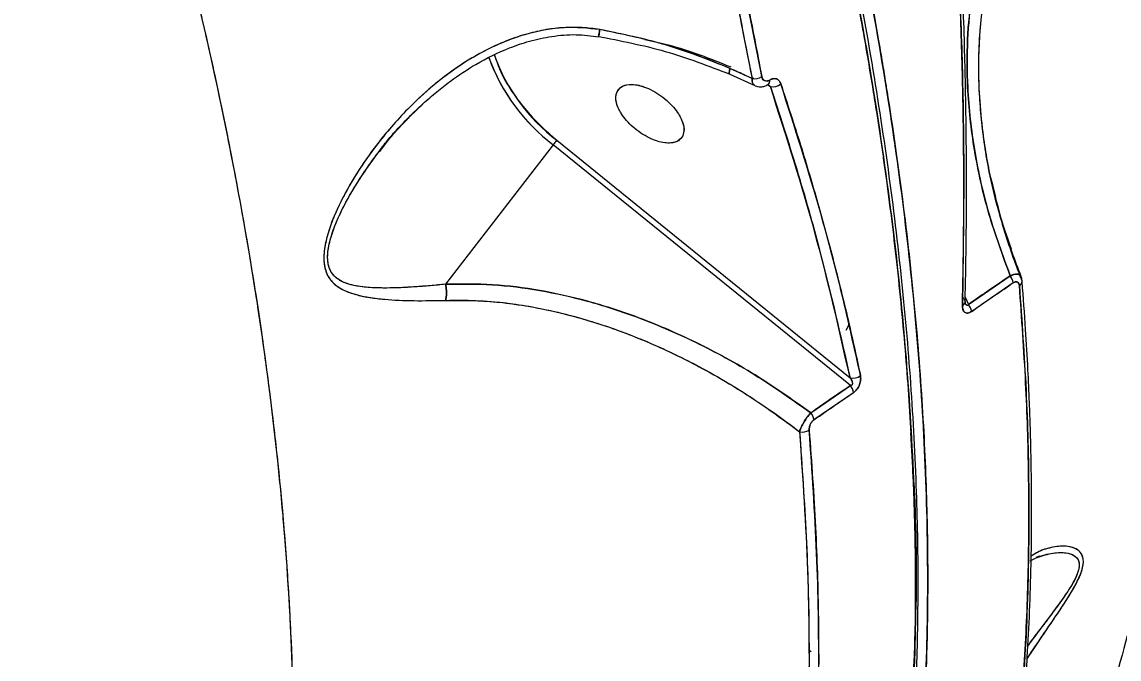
# Model space of a CAD drawing. Header units: millimetres. Extents: x -7083 to 7374, y -8368 to 7509.
# Drawn here: x 1896.4 to 2025.2, y -1418.3 to -1343.5 of the extents above; entities that cross this region are included whole.
import ezdxf

# ---------------------------------------------------------------- set-up
doc = ezdxf.new("R2010")
doc.units = ezdxf.units.MM
for name, color, linetype in [('DIKOM_ОБЪЕКТ', 7, 'Continuous'), ('DIKOM_РАЗМЕР_ЗОНА', 7, 'Continuous'), ('DIKOM_РАЗМЕР_ОБЪЕКТА', 7, 'Continuous')]:
    doc.layers.add(name, color=color, linetype=linetype)
doc.styles.add('style1', font='arial.ttf', dxfattribs={"width": 0.8})
doc.dimstyles.new('1-50', dxfattribs={"dimtxt": 300, "dimasz": 200, "dimexe": 100, "dimexo": 0, "dimgap": 100, "dimtad": 1, "dimtxsty": 'style1', "dimcen": 200, "dimclrd": 7, "dimclre": 7, "dimclrt": 7, "dimadec": 1, "dimazin": 2, "dimtfac": 1, "dimtmove": 0, "dimatfit": 2, "dimfxl": 0, "dimlwd": 25, "dimlwe": 18, "dimarcsym": 0})

# ---------------------------------------------------------------- blocks, each defined once
blk = doc.blocks.new('*D10')
at = {"layer": 'Defpoints', "color": 0, "transparency": 16777216}
for p in [(-5583.43, 647.96), (4593.55, 648.92), (4593.55, -5902.54)]:
    blk.add_point(p, dxfattribs=at)
at = {"layer": 'DIKOM_РАЗМЕР_ОБЪЕКТА', "color": 7, "lineweight": 18, "transparency": 16777216}
for p, q in [((-5583.43, 647.96), (-5583.43, -6002.54)), ((4593.55, 648.92), (4593.55, -6002.54))]:
    blk.add_line(p, q, dxfattribs=at)
at = {"layer": 'DIKOM_РАЗМЕР_ОБЪЕКТА', "color": 7, "lineweight": 25, "transparency": 16777216}
blk.add_line((-5383.43, -5902.54), (4393.55, -5902.54), dxfattribs=at)
at = {"layer": 'DIKOM_РАЗМЕР_ОБЪЕКТА', "color": 7, "transparency": 16777216}
for points in [[(-5383.43, -5869.2), (-5383.43, -5935.87), (-5583.43, -5902.54)], [(4393.55, -5869.2), (4393.55, -5935.87), (4593.55, -5902.54)]]:
    blk.add_solid(points, dxfattribs=at)
at = {"layer": 'DIKOM_РАЗМЕР_ОБЪЕКТА', "color": 7, "transparency": 16777216, "insert": (-226.13, -5649.37), "char_height": 300, "attachment_point": 5, "style": 'style1'}
blk.add_mtext('10150', dxfattribs=at)
blk = doc.blocks.new('*D11')
at = {"layer": 'Defpoints', "color": 0, "transparency": 16777216}
for p in [(-321.71, 5509.06), (-348.71, -4811.52), (5568.58, -4811.52)]:
    blk.add_point(p, dxfattribs=at)
at = {"layer": 'DIKOM_РАЗМЕР_ОБЪЕКТА', "color": 7, "lineweight": 18, "transparency": 16777216}
for p, q in [((-321.71, 5509.06), (5668.58, 5509.06)), ((-348.71, -4811.52), (5668.58, -4811.52))]:
    blk.add_line(p, q, dxfattribs=at)
at = {"layer": 'DIKOM_РАЗМЕР_ОБЪЕКТА', "color": 7, "lineweight": 25, "transparency": 16777216}
blk.add_line((5568.58, 5309.06), (5568.58, -4611.52), dxfattribs=at)
at = {"layer": 'DIKOM_РАЗМЕР_ОБЪЕКТА', "color": 7, "transparency": 16777216}
for points in [[(5535.25, 5309.06), (5601.91, 5309.06), (5568.58, 5509.06)], [(5535.25, -4611.52), (5601.91, -4611.52), (5568.58, -4811.52)]]:
    blk.add_solid(points, dxfattribs=at)
at = {"layer": 'DIKOM_РАЗМЕР_ОБЪЕКТА', "color": 7, "transparency": 16777216, "insert": (5315.31, 775.23), "char_height": 300, "attachment_point": 5, "rotation": 90, "style": 'style1'}
blk.add_mtext('10300', dxfattribs=at)
blk = doc.blocks.new('*D12')
at = {"layer": 'Defpoints', "color": 0, "transparency": 16777216}
for p in [(-621.71, 7509.06), (-373.6, -6811.53), (7273.89, -6811.53)]:
    blk.add_point(p, dxfattribs=at)
at = {"layer": 'DIKOM_РАЗМЕР_ЗОНА', "color": 7, "lineweight": 18, "transparency": 16777216}
for p, q in [((-621.71, 7509.06), (7373.89, 7509.06)), ((-373.6, -6811.53), (7373.89, -6811.53))]:
    blk.add_line(p, q, dxfattribs=at)
at = {"layer": 'DIKOM_РАЗМЕР_ЗОНА', "color": 7, "lineweight": 25, "transparency": 16777216}
blk.add_line((7273.89, 7309.06), (7273.89, -6611.53), dxfattribs=at)
at = {"layer": 'DIKOM_РАЗМЕР_ЗОНА', "color": 7, "transparency": 16777216}
for points in [[(7240.56, 7309.06), (7307.22, 7309.06), (7273.89, 7509.06)], [(7240.56, -6611.53), (7307.22, -6611.53), (7273.89, -6811.53)]]:
    blk.add_solid(points, dxfattribs=at)
at = {"layer": 'DIKOM_РАЗМЕР_ЗОНА', "color": 7, "transparency": 16777216, "insert": (7020.62, 1288.25), "char_height": 300, "attachment_point": 5, "rotation": 90, "style": 'style1'}
blk.add_mtext('14300', dxfattribs=at)
blk = doc.blocks.new('*D13')
at = {"layer": 'Defpoints', "color": 0, "transparency": 16777216}
for p in [(6593.53, 996.24), (-7083.43, 647.96), (6593.53, -8268.31)]:
    blk.add_point(p, dxfattribs=at)
at = {"layer": 'DIKOM_РАЗМЕР_ЗОНА', "color": 7, "lineweight": 18, "transparency": 16777216}
for p, q in [((6593.53, 996.24), (6593.53, -8368.31)), ((-7083.43, 647.96), (-7083.43, -8368.31))]:
    blk.add_line(p, q, dxfattribs=at)
at = {"layer": 'DIKOM_РАЗМЕР_ЗОНА', "color": 7, "lineweight": 25, "transparency": 16777216}
blk.add_line((-6883.43, -8268.31), (6393.53, -8268.31), dxfattribs=at)
at = {"layer": 'DIKOM_РАЗМЕР_ЗОНА', "color": 7, "transparency": 16777216}
for points in [[(-6883.43, -8234.97), (-6883.43, -8301.64), (-7083.43, -8268.31)], [(6393.53, -8234.97), (6393.53, -8301.64), (6593.53, -8268.31)]]:
    blk.add_solid(points, dxfattribs=at)
at = {"layer": 'DIKOM_РАЗМЕР_ЗОНА', "color": 7, "transparency": 16777216, "insert": (322.1, -8015.03), "char_height": 300, "attachment_point": 5, "style": 'style1'}
blk.add_mtext('13650', dxfattribs=at)

msp = doc.modelspace()

# ---------------------------------------------------------------- linework, layer by layer
at = {"layer": 'DIKOM_ОБЪЕКТ', "color": 7, "linetype": 'Continuous', "lineweight": 15}
for p, q in [((1964.24, -1344.411), (1964.242, -1344.407)), ((1964.242, -1344.407), (1964.253, -1344.393)), ((1979.503, -1349.634), (1982.434, -1350.973)), ((1982.118, -1350.157), (1979.522, -1348.957)), ((1982.043, -1349.781), (1982.043, -1349.781)), ((1982.089, -1350.014), (1982.274, -1350.112)), ((1982.091, -1350.02), (1982.26, -1350.109)), ((1983.509, -1350.319), (1983.501, -1350.324)), ((1984.276, -1351.094), (1983.899, -1350.889)), ((1983.988, -1350.865), (1984.276, -1351.094)), ((1984.016, -1350.844), (1983.995, -1350.834)), ((1939.441, -1357.299), (1938.329, -1358.741)), ((1959.21, -1357.388), (1993.62, -1385.266)), ((1959.21, -1357.388), (1993.62, -1385.266)), ((1973.53, -1357.4), (1973.535, -1357.398)), ((1958.77, -1357.922), (1946.144, -1374.288)), ((1993.67, -1386.197), (1958.77, -1357.922)), ((1998.848, -1357.996), (1998.862, -1358.028)), ((1998.871, -1358.165), (1998.886, -1358.198)), ((2007.526, -1376.669), (2012.417, -1373.306)), ((2012.783, -1374.121), (2007.903, -1377.478)), ((2013.746, -1373.694), (2013.642, -1373.381)), ((2006.824, -1375.691), (2006.831, -1375.707)), ((2006.83, -1375.82), (2006.921, -1376.023)), ((2007.182, -1376.591), (2007.128, -1376.411)), ((2007.14, -1375.813), (2007.526, -1376.669)), ((1993.497, -1378.959), (1993.42, -1379.209)), ((1989.022, -1389.393), (1993.67, -1386.197)), ((1994.015, -1387.027), (1989.377, -1390.215)), ((2014.783, -1406.771), (2015.844, -1406.234)), ((2015.841, -1406.235), (2015.481, -1406.353)), ((1988.781, -1417.176), (1989.074, -1417.432))]:
    msp.add_line(p, q, dxfattribs=at)
at = {"layer": 'DIKOM_ОБЪЕКТ', "color": 7, "linetype": 'Continuous', "lineweight": 15, "flags": 128}
for points in [[(1979.522, -1348.957), (1979.463, -1349.243), (1979.444, -1349.458), (1979.466, -1349.592), (1979.503, -1349.633)], [(1979.503, -1349.633), (1979.466, -1349.592), (1979.444, -1349.458), (1979.463, -1349.243), (1979.522, -1348.957)], [(2006.995, -1376.069), (2007.067, -1376.16), (2007.112, -1376.256), (2007.13, -1376.355), (2007.12, -1376.453), (2007.082, -1376.549), (2007.017, -1376.639), (2006.927, -1376.721), (2006.815, -1376.793)], [(1993.154, -1379.691), (1993.41, -1379.242), (1993.564, -1378.858)]]:
    msp.add_lwpolyline(points, dxfattribs=at)
at = {"layer": 'DIKOM_ОБЪЕКТ', "color": 7, "linetype": 'Continuous', "lineweight": 15}
for centre, radius, start, end in [((1972.466, -1339.914), 22.624, 199.97066, 232.74625), ((1972.51, -1339.872), 22.684, 200.23188, 232.72183), ((1972.269, -1340.103), 21.664, 199.46785, 232.92772), ((1982.356, -1348.574), 1.601, 261.46366, 304.09523), ((1983.746, -1350.453), 0.465, 291.71254, 16.56044), ((1983.697, -1350.445), 0.509, 307.72445, 14.13161), ((1984.548, -1349.704), 1.417, 258.90902, 311.83012), ((1967.17, -1364.386), 10.599, 138.6785, 142.4205), ((2011.044, -1374.412), 1.763, 9.49086, 38.83326), ((2013.281, -1373.959), 0.535, 293.90062, 29.63347), ((2013.22, -1373.911), 0.604, 297.40425, 0.62567), ((2006.621, -1376.317), 0.514, 292.21376, 352.68509), ((2006.188, -1377.784), 1.741, 10.13007, 39.80871), ((1994.005, -1383.994), 1.328, 253.1631, 309.07746), ((1992.476, -1387.18), 1.547, 5.66595, 39.45585), ((1987.857, -1390.384), 1.53, 6.34784, 40.38022), ((1988.04, -1390.239), 1.413, 255.8035, 304.01067)]:
    msp.add_arc(centre, radius, start, end, dxfattribs=at)
msp.add_open_spline([(1773.207, -1369.806), (1775.686, -1363.026), (1780.642, -1349.465), (1789.44, -1329.694), (1799.215, -1310.391), (1810.044, -1291.632), (1821.882, -1273.447), (1834.71, -1255.872), (1848.501, -1238.943), (1863.229, -1222.696), (1878.859, -1207.157), (1895.379, -1192.378), (1912.685, -1178.313), (1924.898, -1169.619), (1931.005, -1165.272)], degree=3, dxfattribs=at)
for points, knots in [([(1979.178, -1508.107), (1979.625, -1507.373), (1981.92, -1503.606), (1985.455, -1496.128), (1989.68, -1485.834), (1993.189, -1475.048), (1996.072, -1463.889), (1998.365, -1452.193), (1999.721, -1442.455), (2000.488, -1434.967), (2000.906, -1429.896), (2001.233, -1424.692), (2001.461, -1419.417), (2001.586, -1414.361), (2001.626, -1409.408), (2001.587, -1404.271), (2001.393, -1396.461), (2000.844, -1386.054), (1999.697, -1373.154), (1998.082, -1360.044), (1995.997, -1346.675), (1993.445, -1333.07), (1990.428, -1319.244), (1986.949, -1305.213), (1982.859, -1290.443), (1978.101, -1274.939), (1972.62, -1258.722), (1966.602, -1242.386), (1960.317, -1226.62), (1953.854, -1211.472), (1948.993, -1200.738), (1945.74, -1193.798), (1944.25, -1190.656), (1942.657, -1187.338), (1940.785, -1183.489), (1938.45, -1178.76), (1935.571, -1173.032), (1933.427, -1168.887), (1932.27, -1166.65)], [0, 0, 0, 0, 0.0104833, 0.0538013, 0.0970601, 0.1383158, 0.1795695, 0.2208225, 0.2620731, 0.2782834, 0.2946778, 0.3113476, 0.3281256, 0.3444819, 0.3584461, 0.3737143, 0.3912391, 0.4286774, 0.4655031, 0.5023286, 0.5391531, 0.5759763, 0.6127995, 0.6496512, 0.6865671, 0.7278166, 0.7690552, 0.8102936, 0.851531, 0.8878208, 0.9240666, 0.9320435, 0.9398914, 0.9476391, 0.9569466, 0.9687905, 0.9831572, 1, 1, 1, 1]), ([(1949.313, -1542.91), (1951.475, -1541.281), (1956.197, -1537.722), (1962.832, -1531.337), (1969.357, -1523.987), (1975.329, -1515.924), (1980.763, -1507.168), (1985.731, -1497.538), (1990.164, -1487.037), (1993.997, -1475.678), (1997.142, -1463.704), (1999.604, -1451.12), (2001.38, -1437.923), (2002.448, -1424.376), (2002.84, -1410.547), (2002.597, -1396.541), (2001.732, -1382.159), (2000.253, -1367.442), (1998.121, -1352.087), (1995.296, -1336.07), (1991.725, -1319.365), (1987.466, -1302.314), (1982.536, -1285.008), (1976.965, -1267.543), (1970.898, -1250.316), (1964.38, -1233.336), (1957.45, -1216.606), (1949.967, -1199.792), (1941.978, -1182.909), (1936.222, -1171.663), (1933.339, -1166.031)], [0, 0, 0, 0, 0.0294346, 0.064302, 0.0991452, 0.1340374, 0.1690526, 0.2042672, 0.2416084, 0.2787305, 0.3157246, 0.3526784, 0.3896794, 0.4268156, 0.462036, 0.4972447, 0.5322563, 0.5671465, 0.6019894, 0.6389734, 0.6760743, 0.7133826, 0.7507533, 0.7878982, 0.8249036, 0.8597463, 0.8946166, 0.929588, 0.9647359, 1, 1, 1, 1]), ([(1933.339, -1166.031), (1935.328, -1169.896), (1939.403, -1177.814), (1945.348, -1190.008), (1951.306, -1202.78), (1956.959, -1215.552), (1962.293, -1228.263), (1967.085, -1240.329), (1970.27, -1248.819), (1972.014, -1253.621), (1972.562, -1255.14), (1973.106, -1256.664), (1973.649, -1258.193), (1974.188, -1259.727), (1976.049, -1265.061), (1978.999, -1273.858), (1982.7, -1285.739), (1985.847, -1296.623), (1988.502, -1306.52), (1990.723, -1315.445), (1992.564, -1323.413), (1994.075, -1330.443), (1995.298, -1336.551), (1996.234, -1341.541), (1996.939, -1345.518), (1997.443, -1348.492), (1997.772, -1350.51), (1997.949, -1351.619), (1998.016, -1352.046), (1998.044, -1352.222), (1998.056, -1352.297), (1998.061, -1352.33), (1998.063, -1352.344), (1998.064, -1352.351), (1998.065, -1352.354), (1998.786, -1356.94), (2000.038, -1365.852), (2001.409, -1378.69), (2002.287, -1390.755), (2002.71, -1401.637), (2002.775, -1411.424), (2002.616, -1418.143), (2002.43, -1422.492), (2002.32, -1424.664), (2002.194, -1426.799), (2002.054, -1428.898), (2001.901, -1430.96), (2001.787, -1432.316), (2001.73, -1432.989)], [0, 0, 0, 0, 0.0405415, 0.0830689, 0.1275823, 0.1740816, 0.2166442, 0.2607447, 0.3008257, 0.3061629, 0.3115204, 0.3168984, 0.3222968, 0.3277156, 0.3331549, 0.3788817, 0.4213478, 0.4605531, 0.4964974, 0.5291807, 0.558603, 0.5847643, 0.6076644, 0.6273033, 0.6412799, 0.6529552, 0.6613261, 0.6644447, 0.6657076, 0.6662421, 0.6664732, 0.6665741, 0.6666183, 0.6666378, 0.6666463, 0.666653, 0.7194624, 0.7702736, 0.8190865, 0.8659011, 0.9054453, 0.9434421, 0.9531382, 0.9627281, 0.9722118, 0.9815894, 0.9908609, 1, 1, 1, 1]), ([(1931.913, -1167.012), (1934.968, -1172.985), (1941.065, -1184.91), (1949.485, -1202.813), (1957.335, -1220.634), (1964.564, -1238.36), (1971.184, -1255.989), (1977.08, -1273.187), (1982.283, -1289.954), (1986.807, -1306.234), (1990.732, -1322.271), (1994.042, -1337.989), (1996.793, -1353.681), (1998.949, -1369.332), (2000.459, -1384.91), (2001.277, -1400.109), (2001.394, -1414.866), (2000.805, -1429.099), (1999.544, -1442.476), (1997.665, -1455.018), (1995.217, -1466.768), (1992.152, -1477.965), (1988.515, -1488.659), (1985.582, -1495.281), (1984.111, -1498.601)], [0, 0, 0, 0, 0.047001, 0.093823, 0.1404084, 0.1868699, 0.2333175, 0.2798609, 0.3239334, 0.3682526, 0.4124171, 0.4563616, 0.5001812, 0.5466227, 0.5931373, 0.6398363, 0.6868178, 0.7336782, 0.7802874, 0.8241053, 0.8678929, 0.911742, 0.9557457, 1, 1, 1, 1]), ([(1984.111, -1498.601), (1985.6, -1495.237), (1988.603, -1488.451), (1992.348, -1477.36), (1995.168, -1466.862), (1997.211, -1457.165), (1998.307, -1450.66), (1998.95, -1446.163), (1999.261, -1443.81), (1999.552, -1441.433), (1999.821, -1439.03), (2000.069, -1436.603), (2000.492, -1432.008), (2000.981, -1425.003), (2001.325, -1415.278), (2001.336, -1404.842), (2000.982, -1394.149), (2000.273, -1383.255), (1999.269, -1372.681), (1998.35, -1365.193), (1997.785, -1361.074), (1997.641, -1360.041), (1997.494, -1359.004), (1997.343, -1357.963), (1997.189, -1356.917), (1997.031, -1355.866), (1996.871, -1354.811), (1996.625, -1353.224), (1996.242, -1350.824), (1995.658, -1347.323), (1994.888, -1342.945), (1993.902, -1337.672), (1992.664, -1331.483), (1991.136, -1324.372), (1989.276, -1316.323), (1987.258, -1308.226), (1985.131, -1300.228), (1982.952, -1292.479), (1981.11, -1286.275), (1979.731, -1281.795), (1978.922, -1279.206), (1978.084, -1276.569), (1977.218, -1273.886), (1976.323, -1271.156), (1975.397, -1268.379), (1974.441, -1265.555), (1972.036, -1258.56), (1968.065, -1247.561), (1962.295, -1232.723), (1956.359, -1218.432), (1950.316, -1204.716), (1944.214, -1191.596), (1938.126, -1179.087), (1933.95, -1170.97), (1931.913, -1167.012)], [0, 0, 0, 0, 0.0448233, 0.0904084, 0.1367553, 0.1677634, 0.1991034, 0.2073667, 0.2156527, 0.2239616, 0.2322932, 0.2406475, 0.2490247, 0.279393, 0.3112487, 0.3445917, 0.3794221, 0.4113036, 0.4443369, 0.4743594, 0.4773563, 0.4803617, 0.4833758, 0.4863985, 0.4894298, 0.4924696, 0.4955181, 0.4985752, 0.5062018, 0.5162332, 0.5286695, 0.543639, 0.561052, 0.5809084, 0.6032081, 0.6279513, 0.6476494, 0.6686615, 0.6909876, 0.6978166, 0.7047597, 0.7118169, 0.7189881, 0.7262734, 0.7336728, 0.7411863, 0.7488139, 0.7894231, 0.8284573, 0.8659162, 0.9018, 0.9361086, 0.9688419, 1, 1, 1, 1]), ([(1990.636, -1192.414), (1993.043, -1198.087), (1997.858, -1209.439), (2004.312, -1226.37), (2010.193, -1243.218), (2015.415, -1259.916), (2019.959, -1276.37), (2023.722, -1292.18), (2026.747, -1307.332), (2029.081, -1321.854), (2030.778, -1336.048), (2031.831, -1349.907), (2032.238, -1363.892), (2031.898, -1377.858), (2030.718, -1391.661), (2028.71, -1404.773), (2025.902, -1417.225), (2022.169, -1428.895), (2019.303, -1436.564), (2017.457, -1440.101), (2017.386, -1440.238)], [0, 0, 0, 0, 0.0583555, 0.1167723, 0.1754028, 0.2343988, 0.2933013, 0.3518548, 0.4068847, 0.4618726, 0.5169474, 0.5722407, 0.6278609, 0.6897175, 0.7512221, 0.8125651, 0.8739336, 0.9355173, 0.9975002, 1, 1, 1, 1]), ([(1990.636, -1192.414), (1991.391, -1194.166), (1992.935, -1197.749), (1995.224, -1203.23), (1997.547, -1208.936), (1999.89, -1214.863), (2002.244, -1221.007), (2004.431, -1226.91), (2006.205, -1231.859), (2007.617, -1235.892), (2008.852, -1239.498), (2010.179, -1243.465), (2011.621, -1247.888), (2013.086, -1252.527), (2014.427, -1256.917), (2015.315, -1259.914), (2015.817, -1261.635), (2016.03, -1262.37), (2016.224, -1263.043), (2016.399, -1263.652), (2016.555, -1264.198), (2017.331, -1266.925), (2018.621, -1271.604), (2020.323, -1278.144), (2021.885, -1284.503), (2023.33, -1290.78), (2024.703, -1297.175), (2025.832, -1302.859), (2026.768, -1307.934), (2027.514, -1312.252), (2028.188, -1316.436), (2028.795, -1320.487), (2029.338, -1324.405), (2029.82, -1328.193), (2030.542, -1334.404), (2031.321, -1342.817), (2031.918, -1352.468), (2032.017, -1358.328), (2032.06, -1360.834)], [0, 0, 0, 0, 0.029164, 0.0596271, 0.0913887, 0.1244485, 0.158806, 0.1944608, 0.2237568, 0.2423313, 0.2627095, 0.2848909, 0.3097539, 0.3380972, 0.3642432, 0.3851192, 0.389716, 0.3939515, 0.3978255, 0.4013381, 0.4044894, 0.4072793, 0.4485406, 0.4857615, 0.5216689, 0.5604929, 0.5970972, 0.6359895, 0.6629639, 0.6892857, 0.7149549, 0.739972, 0.764337, 0.7880503, 0.8111118, 0.8817811, 0.9494533, 1, 1, 1, 1]), ([(1926.135, -1463.25), (1926.638, -1459.136), (1927.702, -1450.428), (1928.363, -1436.33), (1928.341, -1421.207), (1927.519, -1405.525), (1925.925, -1389.309), (1923.504, -1372.312), (1920.225, -1354.614), (1916.065, -1336.309), (1911.107, -1317.759), (1905.336, -1298.966), (1898.821, -1279.939), (1893.822, -1267.131), (1891.316, -1260.709)], [0, 0, 0, 0, 0.0734418, 0.1554798, 0.237249, 0.3189945, 0.4009575, 0.4833835, 0.5700216, 0.6561076, 0.7418761, 0.8275997, 0.9135489, 1, 1, 1, 1]), ([(1912.374, -1512.63), (1913.301, -1510.575), (1915.159, -1506.455), (1917.635, -1499.904), (1919.872, -1493.102), (1921.842, -1486.049), (1923.558, -1478.739), (1925.027, -1471.115), (1926.135, -1463.857), (1926.952, -1457.032), (1927.538, -1450.698), (1927.974, -1444.104), (1928.244, -1437.382), (1928.333, -1431.604), (1928.321, -1426.857), (1928.264, -1423.067), (1928.156, -1419.178), (1927.996, -1415.189), (1927.781, -1411.098), (1927.507, -1406.905), (1927.114, -1401.831), (1926.547, -1395.758), (1925.738, -1388.562), (1924.728, -1380.928), (1923.533, -1373.088), (1922.296, -1365.901), (1921.075, -1359.415), (1919.923, -1353.707), (1918.559, -1347.368), (1917.476, -1342.657), (1916.701, -1339.417), (1916.44, -1338.338), (1916.172, -1337.241), (1915.897, -1336.127), (1915.616, -1334.996), (1915.28, -1333.661), (1914.835, -1331.913), (1914.22, -1329.54), (1913.421, -1326.52), (1912.421, -1322.846), (1911.255, -1318.688), (1910.043, -1314.504), (1908.612, -1309.703), (1907.045, -1304.623), (1905.159, -1298.732), (1902.627, -1291.096), (1899.324, -1281.65), (1895.358, -1270.933), (1892.628, -1264.028), (1891.316, -1260.709)], [0, 0, 0, 0, 0.0356099, 0.0713872, 0.1073338, 0.1429089, 0.1783702, 0.2143467, 0.2508402, 0.2779122, 0.3055302, 0.333695, 0.3624074, 0.3899729, 0.4049442, 0.4201751, 0.4356657, 0.4514162, 0.4674266, 0.483697, 0.5002277, 0.5259928, 0.5530553, 0.5814159, 0.6110753, 0.6394003, 0.6596954, 0.6811189, 0.7006087, 0.7272294, 0.7309596, 0.7347465, 0.7385898, 0.7424897, 0.7464462, 0.7504593, 0.7564866, 0.7647492, 0.7752474, 0.7879816, 0.802952, 0.8183428, 0.8312156, 0.8524192, 0.8705211, 0.8915209, 0.9303476, 0.9665079, 1, 1, 1, 1]), ([(1983.253, -1349.9), (1982.217, -1344.587), (1980.145, -1333.97), (1976.511, -1318.847), (1972.753, -1304.732), (1970.133, -1295.992), (1968.821, -1291.618)], [0, 0, 0, 0, 0.2802032, 0.5599223, 0.7797709, 1, 1, 1, 1]), ([(1968.821, -1291.618), (1969.549, -1294.02), (1970.915, -1298.526), (1972.71, -1304.8), (1974.125, -1309.943), (1975.218, -1314.053), (1975.881, -1316.619), (1976.27, -1318.146), (1976.443, -1318.83), (1976.605, -1319.472), (1976.755, -1320.071), (1976.893, -1320.627), (1977.862, -1324.533), (1979.497, -1331.458), (1981.566, -1341.04), (1982.71, -1347.046), (1983.253, -1349.9)], [0, 0, 0, 0, 0.1208213, 0.2266477, 0.3174792, 0.3821899, 0.4363202, 0.4487488, 0.4604517, 0.4714289, 0.4816803, 0.4912059, 0.5000058, 0.6824333, 0.849098, 1, 1, 1, 1]), ([(1967.699, -1291.961), (1969.353, -1297.515), (1972.659, -1308.611), (1976.536, -1323.81), (1979.707, -1337.671), (1981.314, -1345.993), (1982.118, -1350.157)], [0, 0, 0, 0, 0.2801994, 0.5599177, 0.7797677, 1, 1, 1, 1]), ([(1967.699, -1291.962), (1969.176, -1296.902), (1972.131, -1306.787), (1975.947, -1321.416), (1979.352, -1335.916), (1981.195, -1345.403), (1982.118, -1350.157)], [0, 0, 0, 0, 0.2491958, 0.49863, 0.7487447, 1, 1, 1, 1]), ([(2012.417, -1373.306), (2011.532, -1370.884), (2009.759, -1366.033), (2008.11, -1358.587), (2007.34, -1351.738), (2007.326, -1345.575), (2007.877, -1340.126), (2008.971, -1334.804), (2010.234, -1331.462), (2010.868, -1329.783)], [0, 0, 0, 0, 0.1667295, 0.3338985, 0.5000099, 0.6253599, 0.749753, 0.8742853, 1, 1, 1, 1]), ([(2010.868, -1329.783), (2010.234, -1331.461), (2008.969, -1334.807), (2007.875, -1340.137), (2007.324, -1345.599), (2007.342, -1351.793), (2008.122, -1358.651), (2009.775, -1366.083), (2011.537, -1370.9), (2012.417, -1373.306)], [0, 0, 0, 0, 0.1256795, 0.2504956, 0.3751746, 0.5008146, 0.668432, 0.8343734, 1, 1, 1, 1]), ([(2012.574, -1370.178), (2012.046, -1368.686), (2010.576, -1364.524), (2009.222, -1357.484), (2008.577, -1349.828), (2008.938, -1342.872), (2009.971, -1336.657), (2011.375, -1332.789), (2012.079, -1330.85)], [0, 0, 0, 0, 0.1136212, 0.3167284, 0.5215581, 0.681254, 0.8401847, 1, 1, 1, 1]), ([(2013.746, -1373.694), (2013.375, -1372.725), (2012.626, -1370.77), (2011.669, -1367.822), (2010.747, -1364.553), (2010, -1361.284), (2009.418, -1357.969), (2009.033, -1354.958), (2008.775, -1351.687), (2008.697, -1348.233), (2008.853, -1344.607), (2009.321, -1340.472), (2010.241, -1335.812), (2011.465, -1332.508), (2012.079, -1330.85)], [0, 0, 0, 0, 0.0682356, 0.1375894, 0.2048872, 0.2937181, 0.3615129, 0.4310228, 0.4989152, 0.5846081, 0.6675354, 0.7492325, 0.8741232, 1, 1, 1, 1]), ([(2006.359, -1336.411), (2006.51, -1340.28), (2006.812, -1348.016), (2007.043, -1361.561), (2006.901, -1371.015), (2006.815, -1376.793)], [0, 0, 0, 0, 0.2801019, 0.5599815, 1, 1, 1, 1]), ([(2006.815, -1376.793), (2006.876, -1373.601), (2007.001, -1367.062), (2006.963, -1357.135), (2006.775, -1346.885), (2006.501, -1339.974), (2006.359, -1336.411)], [0, 0, 0, 0, 0.2440503, 0.5000264, 0.7422773, 1, 1, 1, 1]), ([(2007.128, -1376.411), (2007.16, -1374.99), (2007.219, -1372.33), (2007.268, -1368.572), (2007.291, -1365.339), (2007.295, -1362.637), (2007.289, -1360.408), (2007.276, -1358.143), (2007.248, -1355.391), (2007.192, -1351.756), (2007.093, -1347.288), (2006.936, -1341.973), (2006.777, -1338.117), (2006.692, -1336.051)], [0, 0, 0, 0, 0.1089617, 0.2041463, 0.2855834, 0.3532918, 0.4072823, 0.4525023, 0.5222973, 0.6119208, 0.7213873, 0.8507283, 1, 1, 1, 1]), ([(1964.246, -1344.391), (1962.846, -1344.255), (1960.056, -1343.982), (1955.901, -1344.747), (1951.976, -1346.177), (1948.308, -1348.208), (1944.933, -1350.677), (1941.843, -1353.498), (1939.032, -1356.607), (1936.498, -1359.975), (1934.283, -1363.58), (1932.784, -1366.785), (1931.996, -1369.439), (1931.758, -1371.429), (1932.114, -1373.171), (1933.065, -1374.366), (1934.339, -1375.11), (1936.262, -1375.736), (1938.939, -1376.103), (1942.407, -1376.258), (1944.901, -1376.209), (1946.149, -1376.184)], [0, 0, 0, 0, 0.0618937, 0.1234022, 0.1852481, 0.2470141, 0.3091222, 0.3707902, 0.4326096, 0.4951148, 0.5578598, 0.6209494, 0.6531015, 0.6854616, 0.7177598, 0.7499436, 0.7818892, 0.8134119, 0.876106, 0.9380011, 1, 1, 1, 1]), ([(1964.246, -1344.391), (1963.547, -1344.298), (1962.133, -1344.11), (1960.009, -1344.145), (1957.894, -1344.393), (1955.645, -1344.894), (1953.23, -1345.706), (1950.671, -1346.884), (1947.796, -1348.569), (1944.743, -1350.833), (1941.989, -1353.379), (1939.764, -1355.794), (1937.989, -1357.975), (1936.473, -1360.089), (1935.225, -1362.051), (1934.171, -1363.915), (1933.264, -1365.774), (1932.621, -1367.397), (1932.232, -1368.656), (1932, -1369.644), (1931.863, -1370.599), (1931.831, -1371.839), (1932.081, -1372.936), (1932.61, -1373.793), (1933.15, -1374.354), (1933.859, -1374.839), (1934.75, -1375.248), (1935.887, -1375.598), (1937.299, -1375.876), (1939.473, -1376.127), (1942.393, -1376.258), (1944.894, -1376.209), (1946.149, -1376.184)], [0, 0, 0, 0, 0.031105, 0.0629402, 0.093603, 0.1252867, 0.1649243, 0.2064767, 0.2502154, 0.3127715, 0.3749466, 0.4164633, 0.4585068, 0.499783, 0.5319755, 0.5619717, 0.5953194, 0.6246622, 0.6409867, 0.6560375, 0.672376, 0.6876076, 0.7188928, 0.7341697, 0.7504162, 0.7692631, 0.7901176, 0.8132458, 0.8430384, 0.8757786, 0.9376999, 1, 1, 1, 1]), ([(1964.115, -1345.204), (1964.119, -1345.177), (1964.128, -1345.123), (1964.174, -1344.837), (1964.222, -1344.539), (1964.246, -1344.391)], [0, 0, 0, 0, 0.326828, 0.6663338, 1, 1, 1, 1]), ([(1964.246, -1344.391), (1964.223, -1344.531), (1964.178, -1344.814), (1964.141, -1345.037), (1964.134, -1345.081), (1964.134, -1345.083)], [0, 0, 0, 0, 0.4810068, 0.9738031, 1, 1, 1, 1]), ([(1979.522, -1348.957), (1978.154, -1348.397), (1975.41, -1347.274), (1970.33, -1345.639), (1966.551, -1344.864), (1964.246, -1344.391)], [0, 0, 0, 0, 0.2793067, 0.5604665, 1, 1, 1, 1]), ([(1979.522, -1348.957), (1977.064, -1347.977), (1972.132, -1346.011), (1966.881, -1344.932), (1964.246, -1344.391)], [0, 0, 0, 0, 0.4983302, 1, 1, 1, 1]), ([(1938.331, -1358.738), (1938.338, -1358.73), (1938.352, -1358.71), (1938.417, -1358.616), (1938.639, -1358.299), (1939.226, -1357.522), (1940.307, -1356.253), (1941.789, -1354.706), (1943.43, -1353.134), (1945.065, -1351.716), (1947.11, -1350.12), (1949.887, -1348.276), (1953.025, -1346.721), (1956.042, -1345.697), (1958.658, -1345.14), (1961.395, -1344.896), (1963.228, -1345.125), (1964.113, -1345.236)], [0, 0, 0, 0, 0.0029846, 0.0064483, 0.0156237, 0.0452639, 0.1024441, 0.179195, 0.254078, 0.3244707, 0.3905551, 0.5080053, 0.6511889, 0.7328036, 0.820067, 0.9130847, 1, 1, 1, 1]), ([(1964.014, -1345.19), (1966.675, -1345.704), (1971.999, -1346.734), (1977.001, -1348.667), (1979.503, -1349.634)], [0, 0, 0, 0, 0.499753, 1, 1, 1, 1]), ([(1979.665, -1348.817), (1977.254, -1347.847), (1973.968, -1346.524), (1970.47, -1345.794), (1969.539, -1345.599)], [0, 0, 0, 0, 0.7335822, 1, 1, 1, 1]), ([(1951.886, -1347.412), (1952.109, -1348.058), (1952.573, -1349.407), (1953.795, -1351.533), (1955.362, -1353.65), (1957.175, -1355.636), (1958.542, -1356.813), (1959.21, -1357.388)], [0, 0, 0, 0, 0.1928549, 0.4027071, 0.6091475, 0.8090853, 1, 1, 1, 1]), ([(1982.118, -1350.157), (1981.583, -1349.899), (1980.725, -1349.486), (1979.85, -1349.101), (1979.522, -1348.957)], [0, 0, 0, 0, 0.6241816, 1, 1, 1, 1]), ([(1966.272, -1351.689), (1966.422, -1351.476), (1966.728, -1351.039), (1967.536, -1350.82), (1968.403, -1350.844), (1969.264, -1351.037), (1970.223, -1351.422), (1971.203, -1351.988), (1972.119, -1352.694), (1972.893, -1353.471), (1973.48, -1354.25), (1973.949, -1355.121), (1974.215, -1356.062), (1974.063, -1356.601), (1973.989, -1356.865)], [0, 0, 0, 0, 0.0986972, 0.2017099, 0.2683497, 0.3414736, 0.4193721, 0.5, 0.5806279, 0.6585264, 0.7316484, 0.79829, 0.9013023, 1, 1, 1, 1]), ([(1966.272, -1351.689), (1966.403, -1351.496), (1966.701, -1351.055), (1967.501, -1350.819), (1968.403, -1350.844), (1969.265, -1351.038), (1970.223, -1351.422), (1971.203, -1351.988), (1972.119, -1352.694), (1972.893, -1353.471), (1973.48, -1354.249), (1973.969, -1355.156), (1974.218, -1356.096), (1974.059, -1356.63), (1973.989, -1356.865)], [0, 0, 0, 0, 0.0887089, 0.2016905, 0.2684634, 0.3414637, 0.4193671, 0.5, 0.5806329, 0.6585363, 0.7315366, 0.7983095, 0.9112911, 1, 1, 1, 1]), ([(1982.44, -1350.959), (1982.383, -1350.922), (1982.288, -1350.861), (1982.152, -1350.62), (1982.132, -1350.352), (1982.118, -1350.157)], [0, 0, 0, 0, 0.2926454, 0.4843619, 1, 1, 1, 1]), ([(1982.118, -1350.157), (1982.125, -1350.394), (1982.134, -1350.692), (1982.278, -1350.788), (1982.307, -1350.808)], [0, 0, 0, 0, 0.793933, 1, 1, 1, 1]), ([(1982.493, -1350.983), (1982.584, -1351.018), (1982.786, -1351.098), (1983.164, -1351.123), (1983.6, -1351.06), (1983.876, -1350.916), (1984.016, -1350.844)], [0, 0, 0, 0, 0.2073964, 0.4624113, 0.7281303, 1, 1, 1, 1]), ([(1984.191, -1350.321), (1984.072, -1350.374), (1983.834, -1350.481), (1983.545, -1350.392), (1983.34, -1350.196), (1983.282, -1349.999), (1983.253, -1349.9)], [0, 0, 0, 0, 0.2788818, 0.5583688, 0.7788371, 1, 1, 1, 1]), ([(1983.253, -1349.9), (1983.288, -1350.011), (1983.356, -1350.232), (1983.586, -1350.415), (1983.825, -1350.453), (1984.034, -1350.407), (1984.139, -1350.349), (1984.191, -1350.321)], [0, 0, 0, 0, 0.2500246, 0.4994481, 0.7492262, 0.876078, 1, 1, 1, 1]), ([(1983.979, -1350.845), (1984.012, -1350.864), (1984.124, -1350.928), (1984.213, -1351.025), (1984.276, -1351.094)], [0, 0, 0, 0, 0.2958113, 1, 1, 1, 1]), ([(1984.191, -1350.321), (1984.33, -1350.254), (1984.61, -1350.12), (1984.995, -1350.169), (1985.314, -1350.371), (1985.433, -1350.63), (1985.493, -1350.759)], [0, 0, 0, 0, 0.2500231, 0.5004544, 0.7507251, 1, 1, 1, 1]), ([(1985.493, -1350.759), (1985.424, -1350.616), (1985.287, -1350.328), (1984.935, -1350.15), (1984.558, -1350.138), (1984.313, -1350.26), (1984.191, -1350.321)], [0, 0, 0, 0, 0.2795022, 0.5596958, 0.7802065, 1, 1, 1, 1]), ([(1994.842, -1385.026), (1994.15, -1381.88), (1992.767, -1375.592), (1989.777, -1364.198), (1987.118, -1355.857), (1985.493, -1350.759)], [0, 0, 0, 0, 0.2801058, 0.5599857, 1, 1, 1, 1]), ([(1985.493, -1350.759), (1986.28, -1353.168), (1987.817, -1357.87), (1989.871, -1364.819), (1991.733, -1371.656), (1993.409, -1378.404), (1994.371, -1382.847), (1994.842, -1385.026)], [0, 0, 0, 0, 0.2074363, 0.4049698, 0.6038357, 0.8057308, 1, 1, 1, 1]), ([(1973.989, -1356.865), (1973.839, -1357.079), (1973.533, -1357.516), (1972.724, -1357.734), (1971.858, -1357.711), (1970.996, -1357.517), (1970.038, -1357.133), (1969.057, -1356.566), (1968.142, -1355.861), (1967.367, -1355.083), (1966.781, -1354.305), (1966.311, -1353.434), (1966.046, -1352.492), (1966.198, -1351.953), (1966.272, -1351.689)], [0, 0, 0, 0, 0.0986969, 0.2017099, 0.2683497, 0.3414736, 0.4193721, 0.5, 0.5806279, 0.6585264, 0.7316484, 0.79829, 0.901302, 1, 1, 1, 1]), ([(1973.989, -1356.865), (1973.858, -1357.059), (1973.56, -1357.5), (1972.759, -1357.736), (1971.857, -1357.71), (1970.996, -1357.517), (1970.038, -1357.133), (1969.057, -1356.566), (1968.142, -1355.861), (1967.368, -1355.084), (1966.781, -1354.305), (1966.292, -1353.398), (1966.042, -1352.458), (1966.202, -1351.924), (1966.272, -1351.689)], [0, 0, 0, 0, 0.0887089, 0.2016905, 0.2684634, 0.3414637, 0.4193671, 0.5, 0.5806329, 0.6585363, 0.7315366, 0.7983095, 0.9112911, 1, 1, 1, 1]), ([(1993.62, -1385.266), (1992.354, -1379.66), (1989.819, -1368.436), (1986.125, -1356.879), (1984.276, -1351.094)], [0, 0, 0, 0, 0.4994968, 1, 1, 1, 1]), ([(1984.276, -1351.094), (1985.327, -1354.334), (1987.429, -1360.812), (1990.678, -1372.25), (1992.504, -1380.328), (1993.62, -1385.266)], [0, 0, 0, 0, 0.2801034, 0.5599834, 1, 1, 1, 1]), ([(1946.142, -1374.296), (1944.929, -1374.41), (1942.512, -1374.637), (1939.142, -1374.78), (1936.533, -1374.685), (1934.657, -1374.293), (1933.427, -1373.744), (1932.661, -1372.903), (1932.349, -1371.954), (1932.248, -1370.853), (1932.491, -1369.295), (1933.341, -1366.784), (1934.892, -1363.716), (1937.398, -1359.865), (1940.278, -1356.18), (1942.651, -1353.92), (1943.686, -1352.935)], [0, 0, 0, 0, 0.097306, 0.1940082, 0.290857, 0.3386892, 0.3861028, 0.4324432, 0.4553418, 0.4785766, 0.5256201, 0.5737351, 0.6705531, 0.768385, 0.8990088, 1, 1, 1, 1]), ([(1946.142, -1374.296), (1945.536, -1374.356), (1944.327, -1374.474), (1942.575, -1374.609), (1940.875, -1374.705), (1939.366, -1374.745), (1938.08, -1374.73), (1937.045, -1374.674), (1936.075, -1374.571), (1935.144, -1374.4), (1934.247, -1374.118), (1933.312, -1373.626), (1932.633, -1372.87), (1932.328, -1371.855), (1932.275, -1370.995), (1932.371, -1370.058), (1932.579, -1369.121), (1932.879, -1368.151), (1933.43, -1366.695), (1934.362, -1364.755), (1935.729, -1362.41), (1937.506, -1359.776), (1939.603, -1357.052), (1941.338, -1355.233), (1942.135, -1354.398)], [0, 0, 0, 0, 0.050835, 0.1014216, 0.1518981, 0.2024073, 0.2404094, 0.2743222, 0.3041765, 0.3391697, 0.3732832, 0.406159, 0.4571996, 0.4824074, 0.5082767, 0.5325874, 0.5594665, 0.5837201, 0.6106281, 0.6775501, 0.744624, 0.8129898, 0.9141603, 1, 1, 1, 1]), ([(2010.376, -1362.631), (2010.277, -1362.261), (2009.626, -1359.818), (2009.335, -1357.343), (2009.088, -1355.242)], [0, 0, 0, 0, 0.151343, 1, 1, 1, 1]), ([(1959.21, -1357.388), (1959.182, -1357.419), (1959.126, -1357.482), (1959.006, -1357.626), (1958.879, -1357.782), (1958.807, -1357.876), (1958.77, -1357.922)], [0, 0, 0, 0, 0.2499999, 0.4999999, 0.75, 1, 1, 1, 1]), ([(2013.72, -1373.388), (2012.995, -1371.501), (2011.636, -1367.96), (2010.777, -1364.328), (2010.376, -1362.631)], [0, 0, 0, 0, 0.5328649, 1, 1, 1, 1]), ([(2012.417, -1373.306), (2011.499, -1373.928), (2009.86, -1375.037), (2008.239, -1376.171), (2007.526, -1376.669)], [0, 0, 0, 0, 0.5599988, 1, 1, 1, 1]), ([(2007.903, -1377.478), (2008.809, -1376.845), (2010.427, -1375.715), (2012.063, -1374.608), (2012.783, -1374.121)], [0, 0, 0, 0, 0.5599988, 1, 1, 1, 1]), ([(2012.417, -1373.306), (2012.607, -1373.235), (2012.985, -1373.092), (2013.383, -1373.091), (2013.503, -1373.203), (2013.543, -1373.241)], [0, 0, 0, 0, 0.400909, 0.8015195, 1, 1, 1, 1]), ([(2013.684, -1373.405), (2013.68, -1373.378), (2013.654, -1373.216), (2013.387, -1373.105), (2012.941, -1373.101), (2012.591, -1373.238), (2012.417, -1373.306)], [0, 0, 0, 0, 0.0719212, 0.4261947, 0.714534, 1, 1, 1, 1]), ([(2012.71, -1436.052), (2012.899, -1434.564), (2013.247, -1431.841), (2013.643, -1428.068), (2013.924, -1425.022), (2014.128, -1422.515), (2014.29, -1420.283), (2014.499, -1417.037), (2014.719, -1412.682), (2014.879, -1407.465), (2014.945, -1402.48), (2014.934, -1397.885), (2014.871, -1394.126), (2014.784, -1390.938), (2014.678, -1387.92), (2014.502, -1384.062), (2014.232, -1379.339), (2013.967, -1375.87), (2013.824, -1373.993)], [0, 0, 0, 0, 0.0778315, 0.1424895, 0.194031, 0.2330518, 0.2692402, 0.3061065, 0.3950747, 0.4843873, 0.5601657, 0.6348085, 0.702873, 0.7371455, 0.7838116, 0.8431453, 0.9151871, 1, 1, 1, 1]), ([(2012.783, -1374.121), (2012.887, -1374.066), (2013.096, -1373.957), (2013.331, -1374.032), (2013.461, -1374.211), (2013.486, -1374.369), (2013.498, -1374.448)], [0, 0, 0, 0, 0.2783825, 0.5572727, 0.7785077, 1, 1, 1, 1]), ([(2013.498, -1374.448), (2013.483, -1374.359), (2013.454, -1374.18), (2013.324, -1374.039), (2013.182, -1373.991), (2013.057, -1373.996), (2012.921, -1374.037), (2012.829, -1374.093), (2012.783, -1374.121)], [0, 0, 0, 0, 0.2500277, 0.4996368, 0.6255574, 0.7496302, 0.8732939, 1, 1, 1, 1]), ([(2013.824, -1373.905), (2013.813, -1373.813), (2013.791, -1373.632), (2013.735, -1373.481), (2013.708, -1373.407)], [0, 0, 0, 0, 0.5118137, 1, 1, 1, 1]), ([(1946.144, -1374.288), (1946.143, -1374.29), (1946.142, -1374.291), (1946.141, -1374.294), (1946.142, -1374.296), (1946.142, -1374.296)], [0, 0, 0, 0, 0.5535205, 0.7848737, 1, 1, 1, 1]), ([(1946.144, -1374.288), (1946.143, -1374.29), (1946.142, -1374.291), (1946.141, -1374.294), (1946.142, -1374.296), (1946.142, -1374.296)], [0, 0, 0, 0, 0.5629091, 0.7923647, 1, 1, 1, 1]), ([(1946.149, -1376.184), (1946.177, -1376.042), (1946.233, -1375.753), (1946.254, -1375.261), (1946.229, -1374.759), (1946.171, -1374.449), (1946.142, -1374.296)], [0, 0, 0, 0, 0.246178, 0.5000351, 0.7538738, 1, 1, 1, 1]), ([(1946.142, -1374.296), (1946.17, -1374.449), (1946.229, -1374.76), (1946.254, -1375.261), (1946.233, -1375.753), (1946.177, -1376.042), (1946.149, -1376.184)], [0, 0, 0, 0, 0.2462556, 0.50014, 0.7539512, 1, 1, 1, 1]), ([(1989.022, -1389.393), (1986.863, -1387.866), (1982.542, -1384.81), (1975.593, -1381.023), (1968.981, -1378.176), (1962.816, -1376.2), (1957.229, -1374.952), (1951.635, -1374.223), (1947.978, -1374.266), (1946.144, -1374.288)], [0, 0, 0, 0, 0.1656454, 0.3315207, 0.4990023, 0.6247156, 0.7500141, 0.874625, 1, 1, 1, 1]), ([(1946.144, -1374.288), (1947.975, -1374.266), (1951.625, -1374.222), (1957.209, -1374.949), (1962.785, -1376.192), (1968.922, -1378.155), (1975.53, -1380.991), (1982.496, -1384.779), (1986.848, -1387.856), (1989.022, -1389.393)], [0, 0, 0, 0, 0.1251546, 0.2495249, 0.3745755, 0.5000489, 0.6660952, 0.8332489, 1, 1, 1, 1]), ([(2013.498, -1374.448), (2013.79, -1378.569), (2014.372, -1386.801), (2014.674, -1398.765), (2014.538, -1411.104), (2013.879, -1423.768), (2012.886, -1432.24), (2012.389, -1436.482)], [0, 0, 0, 0, 0.187019, 0.3735553, 0.5598972, 0.7796491, 1, 1, 1, 1]), ([(2012.389, -1436.482), (2012.766, -1433.369), (2013.532, -1427.057), (2014.247, -1417.098), (2014.623, -1406.927), (2014.628, -1396.485), (2014.308, -1385.767), (2013.771, -1378.27), (2013.498, -1374.448)], [0, 0, 0, 0, 0.1622327, 0.3288992, 0.5000001, 0.6599901, 0.8266567, 1, 1, 1, 1]), ([(1946.149, -1376.184), (1947.326, -1376.172), (1949.688, -1376.146), (1953.308, -1376.467), (1956.615, -1376.984), (1959.632, -1377.64), (1962.281, -1378.346), (1964.972, -1379.192), (1967.705, -1380.18), (1970.562, -1381.354), (1973.443, -1382.687), (1976.571, -1384.297), (1979.589, -1386.027), (1982.535, -1387.898), (1985.147, -1389.685), (1986.847, -1390.969), (1987.693, -1391.609)], [0, 0, 0, 0, 0.0827913, 0.1662664, 0.251024, 0.3113874, 0.3751227, 0.4350122, 0.4993085, 0.5675082, 0.6382001, 0.7069046, 0.7964921, 0.8633401, 0.931962, 1, 1, 1, 1]), ([(1946.149, -1376.184), (1948.141, -1376.195), (1952.12, -1376.217), (1958.206, -1377.231), (1964.264, -1378.868), (1970.341, -1381.174), (1976.327, -1384.094), (1982.19, -1387.555), (1985.859, -1390.257), (1987.693, -1391.609)], [0, 0, 0, 0, 0.1397264, 0.2790008, 0.4195417, 0.5603511, 0.707673, 0.8537834, 1, 1, 1, 1]), ([(2007.526, -1376.669), (2007.514, -1376.69), (2007.491, -1376.729), (2007.446, -1376.769), (2007.399, -1376.785), (2007.336, -1376.775), (2007.26, -1376.712), (2007.182, -1376.61), (2007.153, -1376.515), (2007.14, -1376.472)], [0, 0, 0, 0, 0.1146998, 0.2156713, 0.3096435, 0.4048413, 0.5814452, 0.8089428, 1, 1, 1, 1]), ([(2007.526, -1376.669), (2007.514, -1376.69), (2007.491, -1376.73), (2007.446, -1376.769), (2007.387, -1376.789), (2007.314, -1376.763), (2007.239, -1376.688), (2007.198, -1376.618), (2007.177, -1376.581)], [0, 0, 0, 0, 0.1371272, 0.2604336, 0.3762208, 0.5573709, 0.7693829, 1, 1, 1, 1]), ([(2006.815, -1376.793), (2006.826, -1376.976), (2006.848, -1377.341), (2007.107, -1377.657), (2007.492, -1377.711), (2007.766, -1377.555), (2007.903, -1377.478)], [0, 0, 0, 0, 0.2814041, 0.5614196, 0.7807521, 1, 1, 1, 1]), ([(2007.903, -1377.478), (2007.825, -1377.527), (2007.67, -1377.624), (2007.446, -1377.684), (2007.243, -1377.675), (2007.023, -1377.566), (2006.84, -1377.284), (2006.823, -1376.957), (2006.815, -1376.793)], [0, 0, 0, 0, 0.1262404, 0.2501121, 0.3735421, 0.5004674, 0.749763, 1, 1, 1, 1]), ([(1993.62, -1385.266), (1993.721, -1385.418), (1993.851, -1385.614), (1993.903, -1385.896), (1993.891, -1386.019), (1993.852, -1386.1), (1993.804, -1386.15), (1993.741, -1386.184), (1993.695, -1386.192), (1993.67, -1386.197)], [0, 0, 0, 0, 0.4982795, 0.6394059, 0.7490028, 0.8080295, 0.8662829, 0.9288783, 1, 1, 1, 1]), ([(1993.62, -1385.266), (1993.715, -1385.41), (1993.837, -1385.593), (1993.898, -1385.856), (1993.899, -1385.986), (1993.863, -1386.087), (1993.806, -1386.149), (1993.742, -1386.184), (1993.695, -1386.192), (1993.67, -1386.197)], [0, 0, 0, 0, 0.470853, 0.6003822, 0.7102249, 0.8043475, 0.8644815, 0.9284313, 1, 1, 1, 1]), ([(1994.015, -1387.027), (1994.163, -1386.904), (1994.458, -1386.657), (1994.766, -1386.068), (1994.898, -1385.495), (1994.861, -1385.182), (1994.842, -1385.026)], [0, 0, 0, 0, 0.2497408, 0.4991741, 0.7502468, 1, 1, 1, 1]), ([(1994.842, -1385.026), (1994.861, -1385.181), (1994.898, -1385.493), (1994.786, -1385.977), (1994.613, -1386.358), (1994.44, -1386.626), (1994.237, -1386.86), (1994.089, -1386.971), (1994.015, -1387.027)], [0, 0, 0, 0, 0.2482927, 0.4980442, 0.6250054, 0.7486359, 0.8738641, 1, 1, 1, 1]), ([(1993.67, -1386.197), (1992.797, -1386.787), (1991.239, -1387.842), (1989.7, -1388.919), (1989.022, -1389.393)], [0, 0, 0, 0, 0.5599988, 1, 1, 1, 1]), ([(1989.377, -1390.215), (1990.238, -1389.614), (1991.775, -1388.54), (1993.33, -1387.489), (1994.015, -1387.027)], [0, 0, 0, 0, 0.5599988, 1, 1, 1, 1]), ([(1987.693, -1391.609), (1987.749, -1391.437), (1987.86, -1391.094), (1988.185, -1390.478), (1988.59, -1389.865), (1988.878, -1389.551), (1989.022, -1389.393)], [0, 0, 0, 0, 0.2501179, 0.4998759, 0.7497031, 1, 1, 1, 1]), ([(1989.022, -1389.393), (1988.855, -1389.578), (1988.522, -1389.947), (1988.107, -1390.613), (1987.828, -1391.183), (1987.737, -1391.469), (1987.693, -1391.609)], [0, 0, 0, 0, 0.2887288, 0.5762751, 0.793446, 1, 1, 1, 1]), ([(1989.377, -1390.215), (1989.334, -1390.249), (1989.248, -1390.315), (1989.129, -1390.45), (1989.025, -1390.603), (1988.913, -1390.825), (1988.827, -1391.115), (1988.829, -1391.312), (1988.83, -1391.41)], [0, 0, 0, 0, 0.1270227, 0.2511676, 0.3750447, 0.5011167, 0.7506356, 1, 1, 1, 1]), ([(1988.83, -1391.41), (1988.83, -1391.299), (1988.83, -1391.076), (1988.955, -1390.712), (1989.152, -1390.402), (1989.302, -1390.277), (1989.377, -1390.215)], [0, 0, 0, 0, 0.280608, 0.5602017, 0.7796044, 1, 1, 1, 1]), ([(1987.693, -1391.609), (1987.985, -1395.725), (1988.566, -1403.946), (1988.867, -1415.895), (1988.732, -1428.219), (1988.073, -1440.866), (1987.081, -1449.327), (1986.585, -1453.564)], [0, 0, 0, 0, 0.1870164, 0.3735514, 0.5598933, 0.7796464, 1, 1, 1, 1]), ([(1987.693, -1391.609), (1988.063, -1397.085), (1988.802, -1408.036), (1988.875, -1423.784), (1988.255, -1439.068), (1987.143, -1448.723), (1986.585, -1453.564)], [0, 0, 0, 0, 0.249319, 0.4986069, 0.7485833, 1, 1, 1, 1]), ([(1987.711, -1453.451), (1988.141, -1449.857), (1989, -1442.678), (1989.718, -1431.458), (1990.024, -1419.241), (1989.83, -1405.95), (1989.164, -1396.261), (1988.83, -1391.41)], [0, 0, 0, 0, 0.1870193, 0.3735556, 0.5598976, 0.7796494, 1, 1, 1, 1]), ([(1988.83, -1391.41), (1989.103, -1395.233), (1989.638, -1402.73), (1989.956, -1413.45), (1989.949, -1423.893), (1989.572, -1434.065), (1988.855, -1444.025), (1988.089, -1450.337), (1987.711, -1453.451)], [0, 0, 0, 0, 0.173342, 0.3400085, 0.4999999, 0.6710997, 0.8377662, 1, 1, 1, 1]), ([(1996.233, -1460.693), (1997.091, -1456.282), (1998.821, -1447.38), (2000.442, -1433.103), (2001.305, -1418.094), (2001.448, -1404.33), (2000.968, -1395.368), (2000.779, -1391.842)], [0, 0, 0, 0, 0.2111385, 0.4260824, 0.6424612, 0.8593054, 1, 1, 1, 1]), ([(2001.046, -1420.349), (2001.099, -1419.472), (2001.456, -1413.586), (2001.421, -1404.065), (2000.954, -1395.18), (2000.772, -1391.726)], [0, 0, 0, 0, 0.0966525, 0.6487613, 1, 1, 1, 1]), ([(2000.803, -1392.207), (2000.936, -1394.489), (2001.364, -1401.864), (2001.48, -1409.213), (2001.274, -1414.125), (2001.267, -1414.291)], [0, 0, 0, 0, 0.3020698, 0.9763669, 1, 1, 1, 1]), ([(2014.417, -1418.262), (2014.542, -1418.068), (2015.073, -1417.241), (2016.018, -1415.848), (2017.274, -1414), (2018.475, -1412.23), (2019.439, -1410.724), (2020.087, -1409.596), (2020.658, -1408.459), (2020.998, -1407.432), (2021.022, -1406.631), (2020.909, -1406.157), (2020.688, -1405.783), (2020.246, -1405.366), (2019.447, -1405.064), (2018.312, -1405.001), (2016.934, -1405.239), (2015.758, -1405.62), (2015.054, -1406.114), (2014.883, -1406.234)], [0, 0, 0, 0, 0.0211854, 0.0904158, 0.1540321, 0.2262444, 0.2880235, 0.3231432, 0.3553645, 0.4222122, 0.4548205, 0.4894588, 0.5215749, 0.5567344, 0.6416687, 0.7328065, 0.8238008, 0.9571235, 1, 1, 1, 1]), ([(2014.417, -1418.268), (2014.523, -1418.101), (2015.142, -1417.119), (2016.362, -1415.345), (2018.009, -1412.925), (2019.476, -1410.699), (2020.583, -1408.705), (2021.102, -1407.098), (2020.929, -1406.027), (2020.166, -1405.234), (2018.78, -1404.938), (2017.025, -1405.201), (2015.696, -1405.649), (2015.025, -1406.127), (2014.883, -1406.228)], [0, 0, 0, 0, 0.0182272, 0.1070799, 0.196898, 0.2874865, 0.3563444, 0.4254422, 0.4947128, 0.562691, 0.6972226, 0.831434, 0.9643229, 1, 1, 1, 1]), ([(2015.608, -1406.354), (2016.223, -1406.153), (2017.252, -1405.818), (2018.662, -1405.76), (2019.682, -1405.948), (2020.395, -1406.46), (2020.632, -1407.395), (2020.094, -1408.898), (2019.054, -1410.567), (2017.629, -1412.552), (2016.033, -1414.638), (2014.894, -1416.165), (2014.397, -1416.832)], [0, 0, 0, 0, 0.158566, 0.2651169, 0.3698557, 0.4509599, 0.5308303, 0.6104948, 0.6923318, 0.7755094, 0.9019349, 1, 1, 1, 1]), ([(2015.841, -1406.237), (2015.874, -1406.226), (2016.258, -1406.092), (2016.936, -1405.929), (2017.897, -1405.789), (2018.797, -1405.783), (2019.51, -1405.927), (2019.998, -1406.175), (2020.302, -1406.457), (2020.499, -1406.856), (2020.542, -1407.399), (2020.419, -1407.961), (2020.227, -1408.471), (2019.985, -1408.997), (2019.593, -1409.7), (2018.751, -1411.01), (2017.423, -1412.82), (2015.838, -1414.898), (2014.835, -1416.244), (2014.397, -1416.831)], [0, 0, 0, 0, 0.0087318, 0.1014499, 0.1777525, 0.2623191, 0.3462862, 0.3881847, 0.430487, 0.4752191, 0.5160116, 0.5580046, 0.5794878, 0.6016536, 0.6419203, 0.6870926, 0.7984225, 0.9119844, 1, 1, 1, 1])]:
    msp.add_open_spline(points, degree=3, knots=knots, dxfattribs=at)

# ---------------------------------------------------------------- dimensions: what is measured, and where the dimension line sits
at = {"layer": 'DIKOM_РАЗМЕР_ЗОНА'}
dim = msp.add_linear_dim(base=(7273.891, -6811.526), p1=(-621.712, 7509.064), p2=(-373.605, -6811.526), angle=90, text='14300', dimstyle='1-50', dxfattribs=at)
dim.commit()
dim.dimension.update_dxf_attribs({"geometry": '*D12', "text_midpoint": (7273.891, 1288.251), "dimtype": 160})
dim = msp.add_linear_dim(base=(6593.528, -8268.308), p1=(-7083.425, 647.956), p2=(6593.528, 996.237), text='13650', dimstyle='1-50', dxfattribs=at)
dim.commit()
dim.dimension.update_dxf_attribs({"geometry": '*D13', "text_midpoint": (322.101, -8268.308), "dimtype": 160})
at = {"layer": 'DIKOM_РАЗМЕР_ОБЪЕКТА'}
dim = msp.add_linear_dim(base=(5568.58, -4811.525), p1=(-321.712, 5509.064), p2=(-348.712, -4811.525), angle=90, text='10300', dimstyle='1-50', dxfattribs=at)
dim.commit()
dim.dimension.update_dxf_attribs({"geometry": '*D11', "text_midpoint": (5568.58, 775.227), "dimtype": 160})
dim = msp.add_linear_dim(base=(4593.55, -5902.538), p1=(-5583.425, 647.956), p2=(4593.55, 648.921), text='10150', dimstyle='1-50', dxfattribs=at)
dim.commit()
dim.dimension.update_dxf_attribs({"geometry": '*D10', "text_midpoint": (-226.127, -5902.538), "dimtype": 160})

doc.saveas('drawing.dxf')
